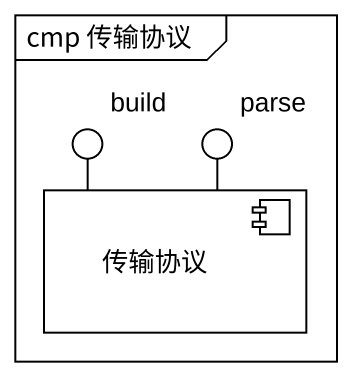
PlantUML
@startuml
mainframe cmp 传输协议
component 传输协议 #FFFFFF
() build #FFFFFF
() parse #FFFFFF
传输协议 -up- build
传输协议 -up- parse
@enduml
